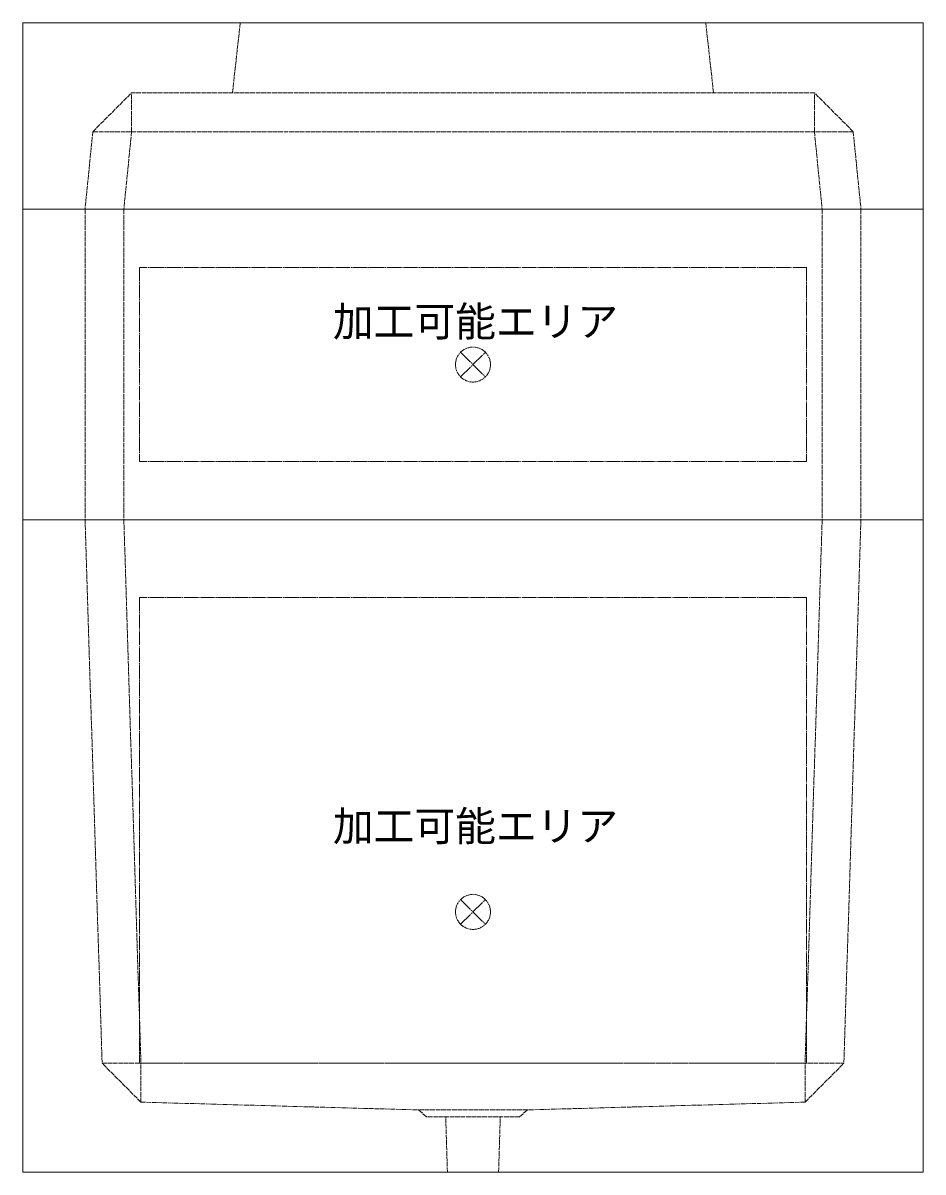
# Model space of a CAD drawing. Units: millimetres, scale not verified. Extents: x -3712 to 3712, y -2625 to 2625.
# Drawn here: x -618 to 542, y -1715 to -235 of the extents above; entities that cross this region are included whole.
import ezdxf
from ezdxf.enums import TextEntityAlignment as Align

# ---------------------------------------------------------------- set-up
doc = ezdxf.new("R2010")
doc.units = ezdxf.units.MM
doc.header["$LTSCALE"] = 10
doc.linetypes.add('LONG_DASHED1', pattern=[7, 6, -1])
doc.linetypes.add('LONG_DOUBLE_CHAIN', pattern=[21.8, 18, -1, 0.6, -0.6, 0.6, -1])
doc.layers.add('0-8_D-STR', color=7, linetype='LONG_DASHED1', lineweight=9)
doc.layers.add('0-A_D-STR-STR5', color=1, linetype='LONG_DOUBLE_CHAIN', lineweight=9)
doc.styles.add('ＭＳ ゴシック', font='')
doc.styles.get('ＭＳ ゴシック').set_extended_font_data('MS Gothic')

# ---------------------------------------------------------------- blocks, each defined once
blk = doc.blocks.new('A$C2F2F3E0C')
at = {"layer": '0-8_D-STR', "linetype": 'Continuous'}
for p, q in [((-5800, 2400), (5800, 2400)), ((-5800, 0), (-5800, 2400)), ((5800, 2400), (5800, 0)), ((-5800, 0), (5800, 0))]:
    blk.add_line(p, q, dxfattribs=at)
at = {"layer": '0-8_D-STR'}
for p, q in [((-3000, 2400), (-3100, 1500)), ((3000, 2400), (3100, 1500)), ((-4900, 1000), (-4400, 1500)), ((4400, 1500), (-4400, 1500)), ((-4400, 1000), (-4400, 1500)), ((4900, 1000), (4400, 1500)), ((4400, 1000), (4400, 1500)), ((-4900, 1000), (-5000, 0)), ((4900, 1000), (-4900, 1000)), ((-4400, 1000), (-4500, 0)), ((4400, 1000), (4500, 0)), ((4900, 1000), (5000, 0))]:
    blk.add_line(p, q, dxfattribs=at)
blk = doc.blocks.new('A$C46B461BA')
at = {"layer": '0-8_D-STR', "linetype": 'Continuous'}
for p, q in [((-5800, -4000), (-5800, 0)), ((5800, -4000), (-5800, -4000))]:
    blk.add_line(p, q, dxfattribs=at)
at = {"layer": '0-8_D-STR'}
for p, q in [((-5000, 0), (-5000, -4000)), ((-4500, 0), (-4500, -4000)), ((4500, 0), (4500, -4000)), ((5000, 0), (5000, -4000))]:
    blk.add_line(p, q, dxfattribs=at)
at = {"layer": '0-8_D-STR', "linetype": 'Continuous'}
blk.add_lwpolyline([(5800, -4000), (5800, 0), (-5800, 0)], dxfattribs=at)
at = {"layer": '0-A_D-STR-STR5'}
for p, q in [((4300, -750), (4300, -3250)), ((4300, -3250), (-4300, -3250))]:
    blk.add_line(p, q, dxfattribs=at)
blk.add_lwpolyline([(4300, -750), (-4300, -750), (-4300, -3250)], dxfattribs=at)
blk = doc.blocks.new('A$C1C640AAB')
at = {"layer": '0-A_D-STR-STR5'}
for p, q in [((-159.1, -159.1), (159.1, 159.1)), ((-159.1, 159.1), (159.1, -159.1))]:
    blk.add_line(p, q, dxfattribs=at)
blk.add_circle((0, 0), 225, dxfattribs=at)
blk = doc.blocks.new('A$Cf6d67e5a')
at = {"layer": '0-8_D-STR'}
blk.add_blockref('A$C46B461BA', (0, 0), dxfattribs=at)
at = {"layer": '0-A_D-STR-STR5'}
blk.add_blockref('A$C1C640AAB', (0, -2000), dxfattribs=at)
blk = doc.blocks.new('A$C2F1459DB')
at = {"layer": '0-8_D-STR', "linetype": 'Continuous'}
for p, q in [((-5800, 0), (5800, 0)), ((-5800, -8400), (-5800, 0)), ((5800, -8400), (5800, 0)), ((-5800, -8400), (5800, -8400))]:
    blk.add_line(p, q, dxfattribs=at)
at = {"layer": '0-8_D-STR'}
for p, q in [((-5000, 0), (-4780, -7000)), ((-4500, 0), (-4280, -7000)), ((4500, 0), (4280, -7000)), ((5000, 0), (4780, -7000)), ((-4280, -7500), (-4780, -7000)), ((-4780, -7000), (4780, -7000)), ((-4280, -7500), (-4280, -7000)), ((4280, -7500), (4780, -7000)), ((4280, -7500), (4280, -7000)), ((-4280, -7500), (-700, -7600)), ((4280, -7500), (700, -7600)), ((-600, -7690), (-700, -7600)), ((700, -7600), (-700, -7600)), ((600, -7690), (-600, -7690)), ((-329.8, -8400), (-352.5, -7690)), ((329.8, -8400), (352.5, -7690)), ((600, -7690), (700, -7600))]:
    blk.add_line(p, q, dxfattribs=at)
at = {"layer": '0-A_D-STR-STR5'}
for p, q in [((4300, -1000), (4300, -7000)), ((4300, -7000), (-4300, -7000))]:
    blk.add_line(p, q, dxfattribs=at)
blk.add_lwpolyline([(4300, -1000), (-4300, -1000), (-4300, -7000)], dxfattribs=at)
blk = doc.blocks.new('A$C596da7e2')
at = {"layer": '0-8_D-STR'}
blk.add_blockref('A$C2F1459DB', (0, 0), dxfattribs=at)
at = {"layer": '0-A_D-STR-STR5'}
blk.add_blockref('A$C1C640AAB', (0, -5050), dxfattribs=at)

msp = doc.modelspace()

# ---------------------------------------------------------------- block references
at = {"layer": '0-8_D-STR', "xscale": 0.1, "yscale": 0.1}
for name, p in [('A$C2F2F3E0C', (-37.5, -475)), ('A$Cf6d67e5a', (-37.5, -475)), ('A$C596da7e2', (-37.5, -875))]:
    msp.add_blockref(name, p, dxfattribs=at)

# ---------------------------------------------------------------- texts
at = {"layer": '0-A_D-STR-STR5', "style": 'ＭＳ ゴシック'}
for p in [(-217.98, -650.25), (-217.98, -1300.25)]:
    msp.add_text('加工可能エリア', height=38.49, dxfattribs=at).set_placement(p, align=Align.BOTTOM_LEFT)

doc.saveas('drawing.dxf')
